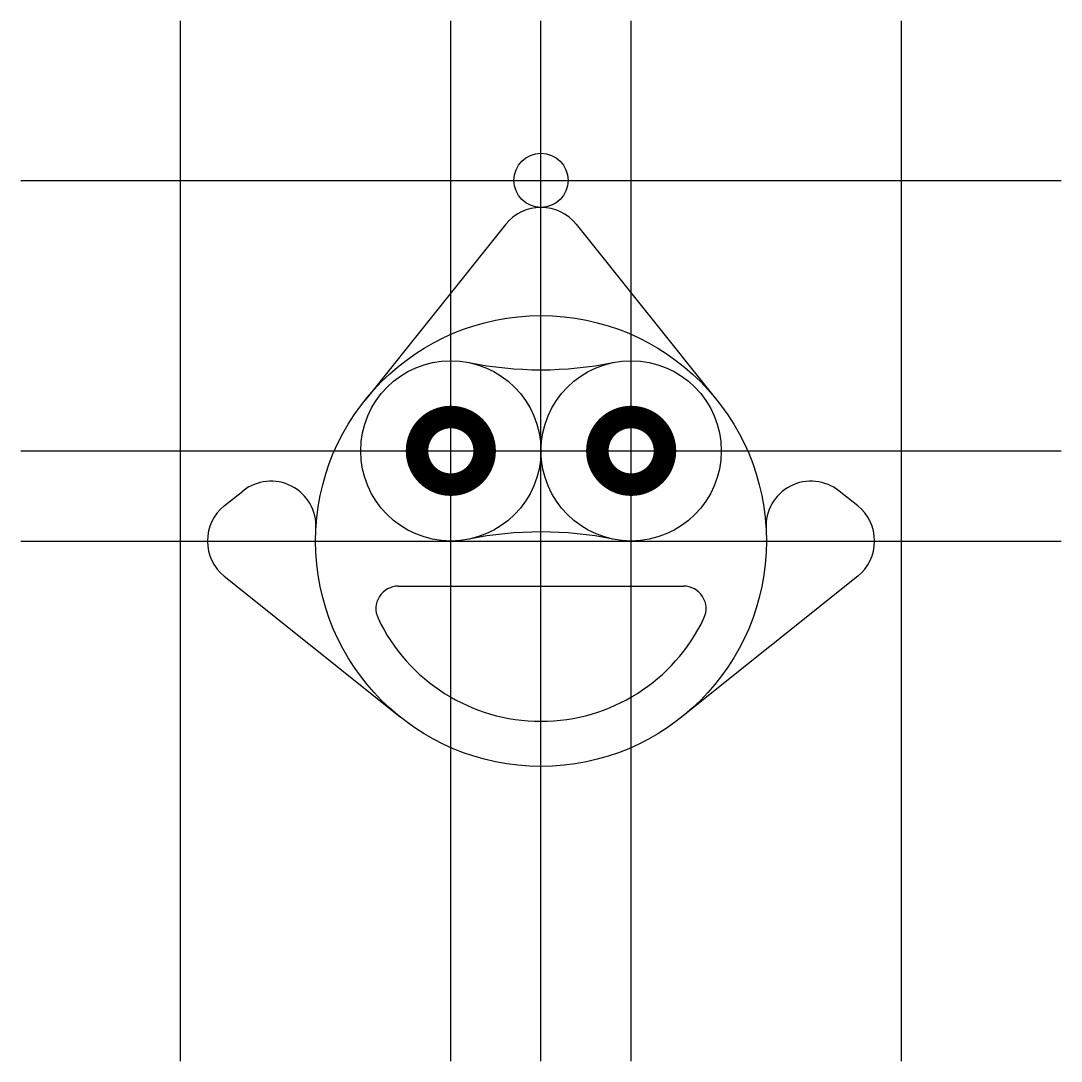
# Model space of a CAD drawing. Header units: millimetres. Extents: x -23 to 1071, y 0 to 246.
# Drawn here: x 840.1 to 1070.9, y 10.6 to 241.4 of the extents above; entities that cross this region are included whole.
import ezdxf

# ---------------------------------------------------------------- set-up
doc = ezdxf.new("R2010")
doc.units = ezdxf.units.MM

msp = doc.modelspace()

# ---------------------------------------------------------------- linework, layer by layer
for p, q in [((875.53, 10.569), (875.53, 241.352)), ((935.53, 10.569), (935.53, 241.352)), ((955.53, 10.569), (955.53, 241.352)), ((975.53, 10.569), (975.53, 241.352)), ((1035.53, 10.569), (1035.53, 241.352)), ((840.139, 205.96), (1070.922, 205.96)), ((947.724, 196.21), (916.499, 157.21)), ((963.337, 196.21), (994.562, 157.21)), ((840.139, 145.96), (1070.922, 145.96)), ((885.28, 133.767), (889.37, 137.041)), ((1025.78, 133.767), (1021.691, 137.041)), ((840.139, 125.96), (1070.922, 125.96)), ((885.28, 118.154), (924.28, 86.929)), ((1025.78, 118.154), (986.78, 86.929)), ((923.908, 115.96), (987.153, 115.96))]:
    msp.add_line(p, q)
at = {"const_width": 5}
for points in [[(928.03, 145.96, 1), (943.03, 145.96, 1)], [(983.03, 145.96, -1), (968.03, 145.96, -1)]]:
    msp.add_lwpolyline(points, format="xyb", close=True, dxfattribs=at)
for centre, radius in [((955.53, 205.96), 6), ((955.53, 125.96), 50), ((935.53, 145.96), 20), ((975.53, 145.96), 20)]:
    msp.add_circle(centre, radius)
for centre, radius, start, end in [((955.53, 189.96), 10, 90, 141.31781), ((955.53, 189.96), 10, 38.68219, 90), ((955.53, 243.94), 80, 258.46304, 281.53696), ((895.62, 129.235), 10, 356.87187, 128.68219), ((1015.441, 129.235), 10, 51.31781, 183.12813), ((891.53, 125.96), 10, 128.68219, 231.31781), ((1019.53, 125.96), 10, 308.68219, 51.31781), ((955.53, 47.981), 80, 78.46304, 101.53696), ((923.908, 110.96), 5, 90, 205.37693), ((987.153, 110.96), 5, 334.62307, 90), ((955.53, 125.96), 40, 205.37693, 334.62307)]:
    msp.add_arc(centre, radius, start, end)

doc.saveas('drawing.dxf')
